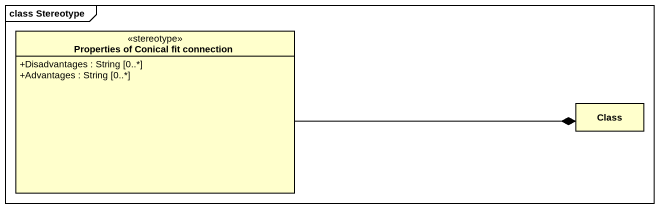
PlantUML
@startuml
mainframe class Stereotype
hide circle
hide empty members
skinparam classAttributeIconSize 0
class "Properties of Conical fit connection" as Properties_of_Conical_fit <<stereotype>> {
  +Disadvantages : String [0..*]
  +Advantages : String [0..*]
}
class "Class" as Class_
Properties_of_Conical_fit -right-* Class_
@enduml
